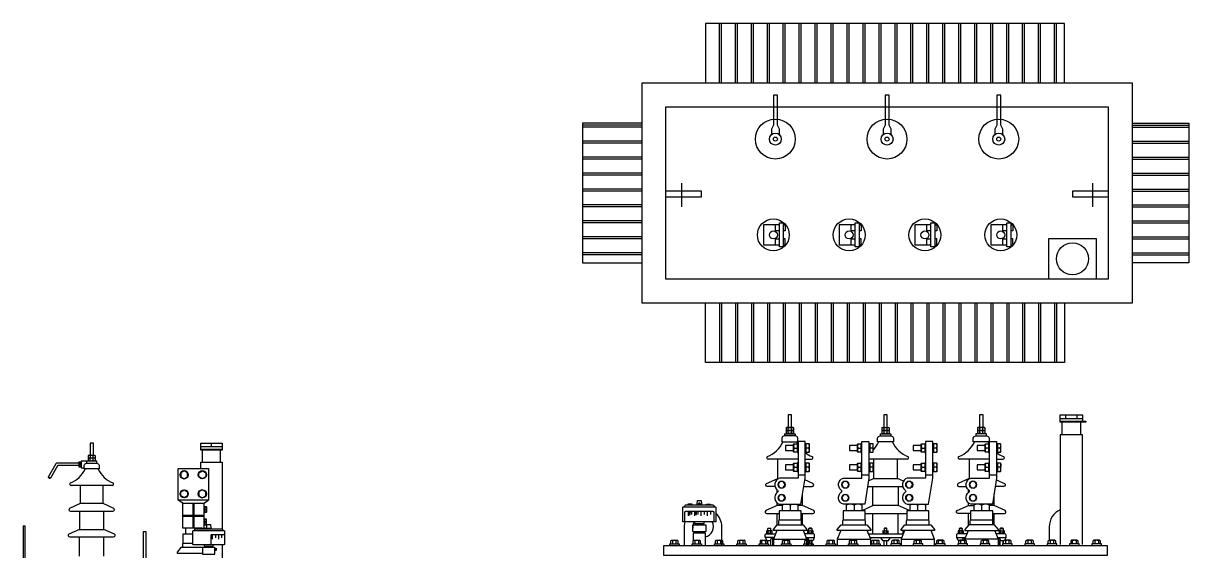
# Model space of a CAD drawing. Header units: millimetres. Extents: x 20927 to 53748, y 38421 to 54891.
# Drawn here: x 27086 to 30299, y 52674 to 54128 of the extents above; entities that cross this region are included whole.
import ezdxf

# ---------------------------------------------------------------- set-up
doc = ezdxf.new("R2010")
doc.units = ezdxf.units.MM
doc.layers.add('Transformer', color=3, linetype='Continuous')

msp = doc.modelspace()

# ---------------------------------------------------------------- linework, layer by layer
at = {"layer": 'Transformer', "color": 140}
for p, q in [((29005.4, 53962.5), (29005.4, 54127.5)), ((29010.9, 53962.5), (29010.9, 54127.5)), ((29049.4, 53962.5), (29049.4, 54127.5)), ((29054.9, 53962.5), (29054.9, 54127.5)), ((29093.4, 53962.5), (29093.4, 54127.5)), ((29098.9, 53962.5), (29098.9, 54127.5)), ((29137.4, 53962.5), (29137.4, 54127.5)), ((29142.9, 53962.5), (29142.9, 54127.5)), ((29181.4, 53962.5), (29181.4, 54127.5)), ((29186.9, 53962.5), (29186.9, 54127.5)), ((29225.4, 53962.5), (29225.4, 54127.5)), ((29230.9, 53962.5), (29230.9, 54127.5)), ((29269.4, 53962.5), (29269.4, 54127.5)), ((29274.9, 53962.5), (29274.9, 54127.5)), ((29313.4, 53962.5), (29313.4, 54127.5)), ((29318.9, 53962.5), (29318.9, 54127.5)), ((29357.4, 53962.5), (29357.4, 54127.5)), ((29362.9, 53962.5), (29362.9, 54127.5)), ((29401.4, 53962.5), (29401.4, 54127.5)), ((29406.9, 53962.5), (29406.9, 54127.5)), ((29445.4, 53962.5), (29445.4, 54127.5)), ((29450.9, 53962.5), (29450.9, 54127.5)), ((29489.4, 53962.5), (29489.4, 54127.5)), ((29494.9, 53962.5), (29494.9, 54127.5)), ((29533.4, 53962.5), (29533.4, 54127.5)), ((29538.9, 53962.5), (29538.9, 54127.5)), ((29577.4, 53962.5), (29577.4, 54127.5)), ((29582.9, 53962.5), (29582.9, 54127.5)), ((29621.4, 53962.5), (29621.4, 54127.5)), ((29626.9, 53962.5), (29626.9, 54127.5)), ((29665.4, 53962.5), (29665.4, 54127.5)), ((29670.9, 53962.5), (29670.9, 54127.5)), ((29709.4, 53962.5), (29709.4, 54127.5)), ((29714.9, 53962.5), (29714.9, 54127.5)), ((29753.4, 53962.5), (29753.4, 54127.5)), ((29758.9, 53962.5), (29758.9, 54127.5)), ((29797.4, 53962.5), (29797.4, 54127.5)), ((29802.9, 53962.5), (29802.9, 54127.5)), ((29841.4, 53962.5), (29841.4, 54127.5)), ((29846.9, 53962.5), (29846.9, 54127.5)), ((29885.4, 53962.5), (29885.4, 54127.5)), ((29890.9, 53962.5), (29890.9, 54127.5)), ((29929.4, 53962.5), (29929.4, 54127.5)), ((29934.9, 53962.5), (29934.9, 54127.5)), ((28790.9, 53847), (28627.3, 53847)), ((28790.9, 53841.5), (28627.3, 53841.5)), ((30143.9, 53847), (30299.3, 53847)), ((30143.9, 53841.5), (30299.3, 53841.5)), ((28790.9, 53803), (28627.3, 53803)), ((28790.9, 53797.5), (28627.3, 53797.5)), ((30143.9, 53803), (30299.3, 53803)), ((30143.9, 53797.5), (30299.3, 53797.5)), ((28790.9, 53759), (28627.3, 53759)), ((28790.9, 53753.5), (28627.3, 53753.5)), ((30143.9, 53759), (30299.3, 53759)), ((30143.9, 53753.5), (30299.3, 53753.5)), ((28790.9, 53715), (28627.3, 53715)), ((28790.9, 53709.5), (28627.3, 53709.5)), ((30143.9, 53715), (30299.3, 53715)), ((30143.9, 53709.5), (30299.3, 53709.5)), ((28790.9, 53671), (28627.3, 53671)), ((28900.9, 53687.5), (28900.9, 53621.5)), ((30033.9, 53687.5), (30033.9, 53621.5)), ((30143.9, 53671), (30299.3, 53671)), ((28790.9, 53665.5), (28627.3, 53665.5)), ((30143.9, 53665.5), (30299.3, 53665.5)), ((28790.9, 53627), (28627.3, 53627)), ((28790.9, 53621.5), (28627.3, 53621.5)), ((30143.9, 53627), (30299.3, 53627)), ((30143.9, 53621.5), (30299.3, 53621.5)), ((28790.9, 53583), (28627.3, 53583)), ((28790.9, 53577.5), (28627.3, 53577.5)), ((30143.9, 53583), (30299.3, 53583)), ((30143.9, 53577.5), (30299.3, 53577.5)), ((28790.9, 53539), (28627.3, 53539)), ((28790.9, 53533.5), (28627.3, 53533.5)), ((30143.9, 53539), (30299.3, 53539)), ((30143.9, 53533.5), (30299.3, 53533.5)), ((28790.9, 53495), (28627.3, 53495)), ((28790.9, 53489.5), (28627.3, 53489.5)), ((30143.9, 53495), (30299.3, 53495)), ((30143.9, 53489.5), (30299.3, 53489.5)), ((29005.4, 53357.5), (29005.4, 53192.5)), ((29010.9, 53357.5), (29010.9, 53192.5)), ((29049.4, 53357.5), (29049.4, 53192.5)), ((29054.9, 53357.5), (29054.9, 53192.5)), ((29093.4, 53357.5), (29093.4, 53192.5)), ((29098.9, 53357.5), (29098.9, 53192.5)), ((29137.4, 53357.5), (29137.4, 53192.5)), ((29142.9, 53357.5), (29142.9, 53192.5)), ((29181.4, 53357.5), (29181.4, 53192.5)), ((29186.9, 53357.5), (29186.9, 53192.5)), ((29225.4, 53357.5), (29225.4, 53192.5)), ((29230.9, 53357.5), (29230.9, 53192.5)), ((29269.4, 53357.5), (29269.4, 53192.5)), ((29274.9, 53357.5), (29274.9, 53192.5)), ((29313.4, 53357.5), (29313.4, 53192.5)), ((29318.9, 53357.5), (29318.9, 53192.5)), ((29357.4, 53357.5), (29357.4, 53192.5)), ((29362.9, 53357.5), (29362.9, 53192.5)), ((29401.4, 53357.5), (29401.4, 53192.5)), ((29406.9, 53357.5), (29406.9, 53192.5)), ((29445.4, 53357.5), (29445.4, 53192.5)), ((29450.9, 53357.5), (29450.9, 53192.5)), ((29489.4, 53357.5), (29489.4, 53192.5)), ((29494.9, 53357.5), (29494.9, 53192.5)), ((29533.4, 53357.5), (29533.4, 53192.5)), ((29538.9, 53357.5), (29538.9, 53192.5)), ((29577.4, 53357.5), (29577.4, 53192.5)), ((29582.9, 53357.5), (29582.9, 53192.5)), ((29621.4, 53357.5), (29621.4, 53192.5)), ((29626.9, 53357.5), (29626.9, 53192.5)), ((29665.4, 53357.5), (29665.4, 53192.5)), ((29670.9, 53357.5), (29670.9, 53192.5)), ((29709.4, 53357.5), (29709.4, 53192.5)), ((29714.9, 53357.5), (29714.9, 53192.5)), ((29753.4, 53357.5), (29753.4, 53192.5)), ((29758.9, 53357.5), (29758.9, 53192.5)), ((29797.4, 53357.5), (29797.4, 53192.5)), ((29802.9, 53357.5), (29802.9, 53192.5)), ((29841.4, 53357.5), (29841.4, 53192.5)), ((29846.9, 53357.5), (29846.9, 53192.5)), ((29885.4, 53357.5), (29885.4, 53192.5)), ((29890.9, 53357.5), (29890.9, 53192.5)), ((29929.4, 53357.5), (29929.4, 53192.5)), ((29934.9, 53357.5), (29934.9, 53192.5)), ((29945.2, 53039), (30006.7, 53039)), ((29950, 52993.2), (29950, 53028.4)), ((29960.6, 53039), (29960.6, 53048.6)), ((29991.3, 53039), (29991.3, 53048.6)), ((30001.9, 52993.2), (30001.9, 53028.4)), ((29184.7, 52996.7), (29184.7, 52990.6)), ((29184.7, 52996.7), (29213.9, 52996.7)), ((29213.9, 52996.7), (29213.9, 52990.6)), ((29448.7, 52996.7), (29448.7, 52990.6)), ((29448.7, 52996.7), (29477.9, 52996.7)), ((29477.9, 52996.7), (29477.9, 52990.6)), ((27604.3, 52961.4), (27604.3, 52970.6)), ((27575.1, 52961.4), (27633.5, 52961.4)), ((27575.1, 52953.9), (27633.5, 52953.9)), ((27579.6, 52917.9), (27579.6, 52951.4)), ((27629, 52917.9), (27629, 52951.4)), ((29211.4, 52957.1), (29219.3, 52957.1)), ((29251.8, 52957.1), (29243.9, 52957.1)), ((29387.4, 52957.1), (29395.3, 52957.1)), ((29427.8, 52957.1), (29419.9, 52957.1)), ((29563.4, 52957.1), (29571.3, 52957.1)), ((29603.8, 52957.1), (29595.9, 52957.1)), ((27242.9, 52918.7), (27243.5, 52918.2)), ((27242.9, 52905.7), (27243.5, 52906.2)), ((27243.5, 52905.7), (27243.5, 52918.7)), ((27270, 52923.7), (27270, 52928.1)), ((27278.1, 52923.7), (27278.1, 52928.1)), ((29221.9, 52926.3), (29139.4, 52926.3)), ((29241.3, 52926.3), (29259.1, 52926.3)), ((29251.8, 52904.3), (29243.9, 52904.3)), ((29523.1, 52926.3), (29417.3, 52926.3)), ((29427.8, 52904.3), (29419.9, 52904.3)), ((29603.8, 52904.3), (29595.9, 52904.3)), ((29749.9, 52926.3), (29667.4, 52926.3)), ((29769.3, 52926.3), (29787.1, 52926.3)), ((29166.3, 52873.5), (29168.6, 52873.5)), ((29416.1, 52867.2), (29430.3, 52873.5)), ((29512.5, 52866.3), (29496.3, 52873.5)), ((29694.3, 52873.5), (29696.6, 52873.5)), ((27330.9, 52854.4), (27217.2, 52854.4)), ((29164.1, 52834.5), (29164.1, 52842.2)), ((29413.7, 52851.5), (29510.3, 52851.5)), ((29692.1, 52834.5), (29692.1, 52842.2)), ((27305.4, 52804.2), (27242.7, 52804.2)), ((27525.3, 52805.1), (27512.3, 52813.4)), ((27552.9, 52805.1), (27552.9, 52736.5)), ((27555.4, 52805.1), (27555.4, 52736.5)), ((27583, 52805.1), (27595.9, 52813.4)), ((28945.4, 52800.5), (28945.4, 52801.6)), ((28954.2, 52800.5), (28954.2, 52801.6)), ((29164.1, 52798.7), (29164.1, 52806.1)), ((29692.1, 52798.7), (29692.1, 52806.1)), ((27525.3, 52772.5), (27552.9, 52772.5)), ((27555.4, 52772.5), (27583, 52772.5)), ((27585.5, 52795.9), (27585.5, 52780)), ((27588.8, 52787.9), (27585.5, 52787.9)), ((28919, 52782.9), (28919, 52770.8)), ((28927.8, 52782.9), (28927.8, 52774.4)), ((28936.6, 52782.9), (28936.6, 52770.8)), ((28945.4, 52782.9), (28945.4, 52774.4)), ((28954.2, 52782.9), (28954.2, 52770.8)), ((28963, 52782.9), (28963, 52774.4)), ((28971.8, 52782.9), (28971.8, 52770.8)), ((28980.6, 52782.9), (28980.6, 52774.4)), ((29164.1, 52745.1), (29164.1, 52776.7)), ((29234.5, 52798.7), (29222.4, 52798.7)), ((29234.5, 52745.9), (29234.5, 52776.7)), ((29398.4, 52785.4), (29428.1, 52798.7)), ((29406.7, 52776.7), (29522, 52776.7)), ((29428.1, 52720.8), (29428.1, 52776.7)), ((29498.5, 52720.8), (29498.5, 52776.7)), ((29692.1, 52745.1), (29692.1, 52776.7)), ((29762.5, 52798.7), (29750.4, 52798.7)), ((29762.5, 52745.9), (29762.5, 52776.7)), ((27525.3, 52769.1), (27552.9, 52769.1)), ((27555.4, 52769.1), (27583, 52769.1)), ((27585.5, 52761.6), (27585.5, 52745.7)), ((28940.1, 52749.4), (28940.1, 52745.9)), ((28959.5, 52749.4), (28959.5, 52745.9)), ((27240.6, 52733.2), (27307.5, 52733.2)), ((27240.6, 52659.2), (27240.6, 52712.3)), ((27307.5, 52659.2), (27307.5, 52712.3)), ((27592.6, 52734.8), (27592.6, 52735.9)), ((27600.9, 52734.8), (27600.9, 52735.9)), ((27606.8, 52718.1), (27606.8, 52706.6)), ((27615.2, 52718.1), (27615.2, 52710)), ((27623.5, 52718.1), (27623.5, 52706.6)), ((27631.9, 52718.1), (27631.9, 52710)), ((28937, 52723.9), (28937, 52726.6)), ((28962.5, 52723.9), (28962.5, 52726.6)), ((29132, 52711.1), (29132, 52710.3)), ((29149.5, 52728.7), (29136, 52728.7)), ((29136, 52722.6), (29149.5, 52722.6)), ((29146.5, 52723.7), (29146.5, 52727.6)), ((29149.6, 52711.1), (29149.6, 52710.3)), ((29151.7, 52711.1), (29151.7, 52688.7)), ((29246.8, 52711.1), (29246.8, 52688.7)), ((29249, 52728.7), (29262.6, 52728.7)), ((29262.6, 52722.6), (29249, 52722.6)), ((29249, 52711.1), (29249, 52710.3)), ((29252, 52723.7), (29252, 52727.6)), ((29266.6, 52711.1), (29266.6, 52710.3)), ((29330.2, 52706.3), (29330.2, 52688.7)), ((29413.8, 52722.6), (29414.2, 52723)), ((29416.7, 52720.8), (29512.1, 52720.8)), ((29420.6, 52711.1), (29508.1, 52711.1)), ((29422.6, 52688.7), (29422.6, 52706.3)), ((29450.5, 52710.3), (29476, 52710.3)), ((29456.5, 52728.7), (29470, 52728.7)), ((29470, 52722.6), (29456.5, 52722.6)), ((29459.5, 52723.7), (29459.5, 52727.6)), ((29467, 52723.7), (29467, 52727.6)), ((29512.3, 52720.8), (29512.3, 52728.3)), ((29513, 52728.7), (29515.3, 52728.7)), ((29660, 52711.1), (29660, 52710.3)), ((29677.5, 52728.7), (29664, 52728.7)), ((29664, 52722.6), (29677.5, 52722.6)), ((29674.5, 52723.7), (29674.5, 52727.6)), ((29677.6, 52711.1), (29677.6, 52710.3)), ((29679.7, 52711.1), (29679.7, 52703.2)), ((29682.2, 52706.3), (29682.2, 52703.2)), ((29774.6, 52706.3), (29764.9, 52730.1)), ((29774.8, 52711.1), (29774.8, 52688.7)), ((29777, 52728.7), (29790.6, 52728.7)), ((29790.6, 52722.6), (29777, 52722.6)), ((29780, 52723.7), (29780, 52727.6)), ((29787.6, 52723.7), (29787.6, 52727.6)), ((29794.6, 52711.1), (29794.6, 52710.3)), ((27587.6, 52686.4), (27587.6, 52683)), ((27606, 52686.4), (27606, 52683)), ((27615.2, 52680.2), (27613.5, 52680.2)), ((27615.2, 52676.1), (27613.5, 52676.1)), ((27633.5, 52690.5), (27633.5, 52628.7)), ((28873.3, 52703.2), (28888.6, 52703.2)), ((28934.9, 52703.2), (28950.2, 52703.2)), ((28996.5, 52703.2), (29011.8, 52703.2)), ((29058.1, 52703.2), (29073.4, 52703.2)), ((29119.7, 52703.2), (29135, 52703.2)), ((29138.8, 52692.9), (29138.8, 52702.2)), ((29146.7, 52688.7), (29146.7, 52702.7)), ((29181.3, 52703.2), (29196.6, 52703.2)), ((29242.9, 52703.2), (29258.2, 52703.2)), ((29251.8, 52688.7), (29251.8, 52702.7)), ((29259.7, 52688.7), (29259.7, 52702.2)), ((29304.5, 52703.2), (29319.8, 52703.2)), ((29366.1, 52703.2), (29381.4, 52703.2)), ((29427.7, 52703.2), (29443, 52703.2)), ((29459.3, 52688.7), (29459.3, 52702.2)), ((29467.2, 52688.7), (29467.2, 52702.2)), ((29498.8, 52703.2), (29483.5, 52703.2)), ((29560.4, 52703.2), (29545.1, 52703.2)), ((29622, 52703.2), (29606.7, 52703.2)), ((29683.6, 52703.2), (29668.3, 52703.2)), ((29745.2, 52703.2), (29729.9, 52703.2)), ((29779.8, 52688.7), (29779.8, 52702.7)), ((29787.7, 52692.9), (29787.7, 52702.2)), ((29806.8, 52703.2), (29791.5, 52703.2)), ((29868.4, 52703.2), (29853.1, 52703.2)), ((29930, 52703.2), (29914.7, 52703.2)), ((29991.6, 52703.2), (29976.3, 52703.2)), ((30053.2, 52703.2), (30037.9, 52703.2))]:
    msp.add_line(p, q, dxfattribs=at)
at = {"layer": 'Transformer'}
for points in [[(29956.9, 53962.5), (29956.9, 54127.5), (28966.9, 54127.5), (28966.9, 53962.5)], [(28790.9, 53852.5), (28627.3, 53852.5), (28627.3, 53467.5), (28790.9, 53467.5)], [(30143.9, 53852.5), (30299.3, 53852.5), (30299.3, 53467.5), (30143.9, 53467.5)], [(29956.9, 53357.5), (29956.9, 53192.5), (28966.9, 53192.5), (28966.9, 53357.5)]]:
    msp.add_lwpolyline(points, dxfattribs=at)
for points in [[(28790.9, 53357.5), (30143.9, 53357.5), (30143.9, 53962.5), (28790.9, 53962.5)], [(28856.9, 53423.5), (30077.9, 53423.5), (30077.9, 53896.5), (28856.9, 53896.5)], [(30074.9, 52661.4), (28851.7, 52661.4), (28851.7, 52688.7), (30074.9, 52688.7)]]:
    msp.add_lwpolyline(points, close=True, dxfattribs=at)
at = {"layer": 'Transformer', "color": 140}
for points in [[(29170.4, 53820.8), (29170.4, 53836), (29164.9, 53847), (29164.9, 53929.5), (29153.9, 53929.5), (29153.9, 53847), (29148.4, 53836), (29148.4, 53820.8)], [(29478.4, 53820.8), (29478.4, 53836), (29472.9, 53847), (29472.9, 53929.5), (29461.9, 53929.5), (29461.9, 53847), (29456.4, 53836), (29456.4, 53820.8)], [(29786.4, 53820.8), (29786.4, 53836), (29780.9, 53847), (29780.9, 53929.5), (29769.9, 53929.5), (29769.9, 53847), (29764.4, 53836), (29764.4, 53820.8)], [(28856.9, 53649), (28955.9, 53649), (28955.9, 53665.5), (28856.9, 53665.5)], [(30077.9, 53665.5), (29978.9, 53665.5), (29978.9, 53649), (30077.9, 53649)], [(29170.4, 53572), (29126.4, 53572), (29126.4, 53517), (29170.4, 53517)], [(29170.4, 53555.5), (29159.4, 53555.5), (29159.4, 53572)], [(29181.4, 53572), (29186.9, 53572), (29186.9, 53555.5), (29181.4, 53555.5)], [(29379.4, 53572), (29335.4, 53572), (29335.4, 53517), (29379.4, 53517)], [(29379.4, 53555.5), (29368.4, 53555.5), (29368.4, 53572)], [(29390.4, 53572), (29395.9, 53572), (29395.9, 53555.5), (29390.4, 53555.5)], [(29588.4, 53572), (29544.4, 53572), (29544.4, 53517), (29588.4, 53517)], [(29588.4, 53555.5), (29577.4, 53555.5), (29577.4, 53572)], [(29599.4, 53572), (29604.9, 53572), (29604.9, 53555.5), (29599.4, 53555.5)], [(29797.4, 53572), (29753.4, 53572), (29753.4, 53517), (29797.4, 53517)], [(29797.4, 53555.5), (29786.4, 53555.5), (29786.4, 53572)], [(29808.4, 53572), (29813.9, 53572), (29813.9, 53555.5), (29808.4, 53555.5)], [(29159.4, 53517), (29159.4, 53533.5), (29170.4, 53533.5)], [(29181.4, 53517), (29186.9, 53517), (29186.9, 53533.5), (29181.4, 53533.5)], [(29368.4, 53517), (29368.4, 53533.5), (29379.4, 53533.5)], [(29390.4, 53517), (29395.9, 53517), (29395.9, 53533.5), (29390.4, 53533.5)], [(29577.4, 53517), (29577.4, 53533.5), (29588.4, 53533.5)], [(29599.4, 53517), (29604.9, 53517), (29604.9, 53533.5), (29599.4, 53533.5)], [(29786.4, 53517), (29786.4, 53533.5), (29797.4, 53533.5)], [(29808.4, 53517), (29813.9, 53517), (29813.9, 53533.5), (29808.4, 53533.5)], [(29204.1, 53013.4), (29204.1, 53048.6), (29194.4, 53048.6), (29194.4, 53013.4)], [(29468.1, 53013.4), (29468.1, 53048.6), (29458.4, 53048.6), (29458.4, 53013.4)], [(29732.1, 53013.4), (29732.1, 53048.6), (29722.4, 53048.6), (29722.4, 53013.4)], [(29945.2, 53031), (30015.5, 53031), (30015.5, 53028.4), (29945.2, 53028.4), (29945.2, 53048.6), (30006.7, 53048.6), (30006.7, 53031)], [(29188.1, 52996.7), (29188.1, 52997.6), (29210.5, 52997.6), (29210.5, 52996.7)], [(29208.5, 53013.4), (29209.4, 53012.6), (29209.4, 53006.4), (29208.5, 53005.5), (29190, 53005.5), (29189.1, 53004.6), (29189.1, 52998.5), (29190, 52997.6)], [(29208.5, 53013.4), (29190, 53013.4), (29189.1, 53012.6), (29189.1, 53006.4), (29190, 53005.5)], [(29208.5, 53005.5), (29209.4, 53004.6), (29209.4, 52998.5), (29208.5, 52997.6)], [(29452.1, 52996.7), (29452.1, 52997.6), (29474.5, 52997.6), (29474.5, 52996.7)], [(29453.1, 53012.6), (29454, 53013.4), (29472.5, 53013.4), (29473.4, 53012.6), (29473.4, 53006.4), (29472.5, 53005.5)], [(29453.1, 53012.6), (29453.1, 53006.4), (29454, 53005.5), (29472.5, 53005.5), (29473.4, 53004.6), (29473.4, 52998.5), (29472.5, 52997.6)], [(29454, 53005.5), (29453.1, 53004.6), (29453.1, 52998.5), (29454, 52997.6)], [(29716.1, 52996.7), (29716.1, 52997.6), (29738.5, 52997.6), (29738.5, 52996.7)], [(29736.5, 53013.4), (29737.4, 53012.6), (29737.4, 53006.4), (29736.5, 53005.5), (29718, 53005.5), (29717.1, 53004.6), (29717.1, 52998.5), (29718, 52997.6)], [(29736.5, 53013.4), (29718, 53013.4), (29717.1, 53012.6), (29717.1, 53006.4), (29718, 53005.5)], [(29736.5, 53005.5), (29737.4, 53004.6), (29737.4, 52998.5), (29736.5, 52997.6)], [(27278.7, 52937.1), (27278.7, 52970.6), (27269.5, 52970.6), (27269.5, 52937.1)], [(29209.7, 52964.2), (29187.6, 52964.2), (29187.6, 52950.1), (29209.7, 52950.1)], [(29219.3, 52945.7), (29210.5, 52945.7), (29209.6, 52946.6), (29209.6, 52967.7), (29210.5, 52968.6), (29219.3, 52968.6)], [(29221.9, 52969), (29219.3, 52969), (29219.3, 52945.2), (29221.9, 52945.2)], [(29241.3, 52969), (29243.9, 52969), (29243.9, 52945.2), (29241.3, 52945.2)], [(29243.9, 52945.7), (29252.7, 52945.7), (29253.6, 52946.6), (29253.6, 52967.7), (29252.7, 52968.6), (29243.9, 52968.6)], [(29253.6, 52964.2), (29253.5, 52964.2)], [(29385.7, 52964.2), (29363.6, 52964.2), (29363.6, 52950.1), (29385.7, 52950.1)], [(29395.3, 52945.7), (29386.5, 52945.7), (29385.6, 52946.6), (29385.6, 52967.7), (29386.5, 52968.6), (29395.3, 52968.6)], [(29397.9, 52969), (29395.3, 52969), (29395.3, 52945.2), (29397.9, 52945.2)], [(29417.3, 52969), (29419.9, 52969), (29419.9, 52945.2), (29417.3, 52945.2)], [(29419.9, 52945.7), (29428.7, 52945.7), (29429.6, 52946.6), (29429.6, 52967.7), (29428.7, 52968.6), (29419.9, 52968.6)], [(29429.6, 52964.2), (29429.5, 52964.2)], [(29561.7, 52964.2), (29539.6, 52964.2), (29539.6, 52950.1), (29561.7, 52950.1)], [(29571.3, 52945.7), (29562.5, 52945.7), (29561.6, 52946.6), (29561.6, 52967.7), (29562.5, 52968.6), (29571.3, 52968.6)], [(29573.9, 52969), (29571.3, 52969), (29571.3, 52945.2), (29573.9, 52945.2)], [(29593.3, 52969), (29595.9, 52969), (29595.9, 52945.2), (29593.3, 52945.2)], [(29595.9, 52945.7), (29604.7, 52945.7), (29605.6, 52946.6), (29605.6, 52967.7), (29604.7, 52968.6), (29595.9, 52968.6)], [(29605.6, 52964.2), (29605.5, 52964.2)], [(29737.7, 52964.2), (29715.6, 52964.2), (29715.6, 52950.1), (29737.7, 52950.1)], [(29747.3, 52945.7), (29738.5, 52945.7), (29737.6, 52946.6), (29737.6, 52967.7), (29738.5, 52968.6), (29747.3, 52968.6)], [(29749.9, 52969), (29747.3, 52969), (29747.3, 52945.2), (29749.9, 52945.2)], [(29769.3, 52969), (29771.9, 52969), (29771.9, 52945.2), (29769.3, 52945.2)], [(29771.9, 52945.7), (29780.7, 52945.7), (29781.6, 52946.6), (29781.6, 52967.7), (29780.7, 52968.6), (29771.9, 52968.6)], [(29781.6, 52964.2), (29781.5, 52964.2)], [(30006.7, 52691.8), (30006.7, 52993.2), (29945.2, 52993.2), (29945.2, 52691.8)], [(27282.8, 52937.1), (27283.7, 52936.3), (27283.7, 52930.5), (27282.8, 52929.6), (27265.3, 52929.6), (27264.5, 52928.8), (27264.5, 52922.9), (27265.3, 52922.1)], [(27282.8, 52937.1), (27265.3, 52937.1), (27264.5, 52936.3), (27264.5, 52930.5), (27265.3, 52929.6)], [(29253.5, 52950.1), (29253.6, 52950.1)], [(29429.5, 52950.1), (29429.6, 52950.1)], [(29605.5, 52950.1), (29605.6, 52950.1)], [(29781.5, 52950.1), (29781.6, 52950.1)], [(27245.1, 52918.7), (27239, 52918.7), (27238.4, 52918.2), (27238.4, 52906.2), (27239, 52905.7), (27245.1, 52905.7)], [(27287.9, 52915.4), (27287.9, 52921.3), (27245.1, 52921.3), (27245.1, 52903.1), (27253.2, 52903.1)], [(27263.4, 52921.3), (27263.4, 52922.1), (27284.7, 52922.1), (27284.7, 52921.3)], [(27282.8, 52929.6), (27283.7, 52928.8), (27283.7, 52922.9), (27282.8, 52922.1)], [(27575.1, 52901.2), (27575.1, 52917.9), (27633.5, 52917.9), (27633.5, 52733.9)], [(29209.7, 52911.4), (29187.6, 52911.4), (29187.6, 52897.3), (29209.7, 52897.3)], [(29219.3, 52892.9), (29210.5, 52892.9), (29209.6, 52893.8), (29209.6, 52914.9), (29210.5, 52915.8), (29219.3, 52915.8)], [(29221.9, 52916.2), (29219.3, 52916.2), (29219.3, 52892.4), (29221.9, 52892.4)], [(29241.3, 52916.2), (29243.9, 52916.2), (29243.9, 52892.4), (29241.3, 52892.4)], [(29243.9, 52892.9), (29252.7, 52892.9), (29253.6, 52893.8), (29253.6, 52914.9), (29252.7, 52915.8), (29243.9, 52915.8)], [(29253.6, 52911.4), (29253.5, 52911.4)], [(29385.7, 52911.4), (29363.6, 52911.4), (29363.6, 52897.3), (29385.7, 52897.3)], [(29395.3, 52892.9), (29386.5, 52892.9), (29385.6, 52893.8), (29385.6, 52914.9), (29386.5, 52915.8), (29395.3, 52915.8)], [(29397.9, 52916.2), (29395.3, 52916.2), (29395.3, 52892.4), (29397.9, 52892.4)], [(29417.3, 52916.2), (29419.9, 52916.2), (29419.9, 52892.4), (29417.3, 52892.4)], [(29419.9, 52892.9), (29428.7, 52892.9), (29429.6, 52893.8), (29429.6, 52914.9), (29428.7, 52915.8), (29419.9, 52915.8)], [(29429.6, 52911.4), (29429.5, 52911.4)], [(29430.3, 52926.3), (29430.3, 52873.5), (29496.3, 52873.5), (29496.3, 52926.3)], [(29561.7, 52911.4), (29539.6, 52911.4), (29539.6, 52897.3), (29561.7, 52897.3)], [(29571.3, 52892.9), (29562.5, 52892.9), (29561.6, 52893.8), (29561.6, 52914.9), (29562.5, 52915.8), (29571.3, 52915.8)], [(29573.9, 52916.2), (29571.3, 52916.2), (29571.3, 52892.4), (29573.9, 52892.4)], [(29593.3, 52916.2), (29595.9, 52916.2), (29595.9, 52892.4), (29593.3, 52892.4)], [(29595.9, 52892.9), (29604.7, 52892.9), (29605.6, 52893.8), (29605.6, 52914.9), (29604.7, 52915.8), (29595.9, 52915.8)], [(29605.6, 52911.4), (29605.5, 52911.4)], [(29737.7, 52911.4), (29715.6, 52911.4), (29715.6, 52897.3), (29737.7, 52897.3)], [(29747.3, 52892.9), (29738.5, 52892.9), (29737.6, 52893.8), (29737.6, 52914.9), (29738.5, 52915.8), (29747.3, 52915.8)], [(29749.9, 52916.2), (29747.3, 52916.2), (29747.3, 52892.4), (29749.9, 52892.4)], [(29769.3, 52916.2), (29771.9, 52916.2), (29771.9, 52892.4), (29769.3, 52892.4)], [(29771.9, 52892.9), (29780.7, 52892.9), (29781.6, 52893.8), (29781.6, 52914.9), (29780.7, 52915.8), (29771.9, 52915.8)], [(29781.6, 52911.4), (29781.5, 52911.4)], [(29221.9, 52883.2), (29241.3, 52883.2)], [(29253.5, 52897.3), (29253.6, 52897.3)], [(29397.9, 52883.2), (29417.3, 52883.2)], [(29429.5, 52897.3), (29429.6, 52897.3)], [(29573.9, 52883.2), (29593.3, 52883.2)], [(29605.5, 52897.3), (29605.6, 52897.3)], [(29749.9, 52883.2), (29769.3, 52883.2)], [(29781.5, 52897.3), (29781.6, 52897.3)], [(29498.5, 52851.5), (29498.5, 52798.7), (29428.1, 52798.7), (29428.1, 52851.5)], [(27579.2, 52736.5), (27525.3, 52736.5), (27525.3, 52805.1), (27583, 52805.1), (27583, 52736.9)], [(28930.4, 52800.5), (28930.4, 52801.4), (28918.1, 52801.4), (28918.1, 52800.5)], [(28930, 52801.4), (28930, 52802.5), (28929.7, 52802.7), (28918.8, 52802.7), (28918.5, 52802.5), (28918.5, 52801.4)], [(28969.1, 52800.5), (28969.1, 52801.4), (28981.5, 52801.4), (28981.5, 52800.5)], [(28969.6, 52801.4), (28969.6, 52802.5), (28969.8, 52802.7), (28980.8, 52802.7), (28981, 52802.5), (28981, 52801.4)], [(29179.5, 52802.3), (29178.4, 52801.1), (29178.4, 52784.6)], [(29222.4, 52784.6), (29222.4, 52801.1), (29221.2, 52802.3)], [(29355.5, 52802.3), (29354.4, 52801.1), (29354.4, 52784.6)], [(29398.4, 52784.6), (29398.4, 52801.1), (29397.2, 52802.3)], [(29531.5, 52802.3), (29530.4, 52801.1), (29530.4, 52784.6)], [(29574.4, 52784.6), (29574.4, 52801.1), (29573.2, 52802.3)], [(29707.5, 52802.3), (29706.4, 52801.1), (29706.4, 52784.6)], [(29750.4, 52784.6), (29750.4, 52801.1), (29749.2, 52802.3)], [(27583, 52795.9), (27589.8, 52795.9), (27590.5, 52795.2), (27590.5, 52780.7), (27589.8, 52780), (27583, 52780)], [(28920.3, 52782.9), (28921.5, 52774.5), (28922.9, 52772.8), (28924.2, 52774.5), (28925.4, 52782.9)], [(28939.9, 52782.9), (28939.9, 52774.4), (28941.6, 52774.4), (28941.6, 52782.9)], [(27085.6, 52742.1), (27086.4, 52742.9), (27089.7, 52742.9), (27090.6, 52742.1)], [(27090.6, 52636.2), (27090.6, 52742.1), (27085.6, 52742.1), (27085.6, 52636.2)], [(27583, 52745.7), (27589.8, 52745.7), (27590.5, 52746.4), (27590.5, 52760.9), (27589.8, 52761.6), (27583, 52761.6)], [(28936.6, 52753.8), (28936.6, 52749.4), (28963, 52749.4), (28963, 52753.8)], [(29169.1, 52745.9), (29169.1, 52755.6), (29170, 52759.1)], [(29231.6, 52745.9), (29231.6, 52755.6), (29230.7, 52759.1)], [(29345.1, 52745.9), (29345.1, 52755.6), (29346, 52759.1)], [(29407.6, 52745.9), (29407.6, 52755.6), (29406.7, 52759.1)], [(29521.1, 52745.9), (29521.1, 52755.6), (29522, 52759.1)], [(29583.6, 52745.9), (29583.6, 52755.6), (29582.7, 52759.1)], [(29697.1, 52745.9), (29697.1, 52755.6), (29698, 52759.1)], [(29759.6, 52745.9), (29759.6, 52755.6), (29758.7, 52759.1)], [(27424.6, 52628.7), (27424.6, 52726.5), (27416.2, 52726.5), (27416.2, 52628.7)], [(27553.3, 52719.8), (27525.3, 52719.8), (27525.3, 52695.5), (27553.5, 52695.5)], [(27534.3, 52736.5), (27533.2, 52735.4), (27533.2, 52719.8)], [(27575, 52734.8), (27575, 52735.4), (27573.9, 52736.5)], [(27578.8, 52734.8), (27578.8, 52735.7), (27590.5, 52735.7), (27590.5, 52734.8)], [(27579.2, 52735.7), (27579.2, 52736.8), (27579.4, 52736.9), (27589.8, 52736.9), (27590.1, 52736.8), (27590.1, 52735.7)], [(28933.3, 52702.7), (28933.3, 52723.9), (28966.2, 52723.9), (28966.2, 52688.7)], [(29137.3, 52702.2), (29146.5, 52702.2), (29149.6, 52710.3), (29132, 52710.3), (29134.7, 52703.2)], [(29138.8, 52728.7), (29138.8, 52735.6), (29139.7, 52736.5), (29145.8, 52736.5), (29146.7, 52735.6)], [(29146.7, 52728.7), (29146.7, 52735.6), (29138.8, 52735.6)], [(29163.8, 52730.1), (29154.2, 52706.3), (29246.6, 52706.3), (29236.9, 52730.1)], [(29154.2, 52706.3), (29154.2, 52688.7), (29246.6, 52688.7), (29246.6, 52706.3)], [(29259.7, 52735.6), (29258.9, 52736.5), (29252.7, 52736.5), (29251.8, 52735.6)], [(29251.8, 52728.7), (29251.8, 52735.6), (29259.7, 52735.6), (29259.7, 52728.7)], [(29339.8, 52730.1), (29330.2, 52706.3), (29422.6, 52706.3), (29412.9, 52730.1)], [(29467.2, 52735.6), (29466.3, 52736.5), (29460.2, 52736.5), (29459.3, 52735.6)], [(29467.2, 52728.7), (29467.2, 52735.6), (29459.3, 52735.6), (29459.3, 52728.7)], [(29515.8, 52730.1), (29506.2, 52706.3), (29598.6, 52706.3), (29588.9, 52730.1)], [(29506.2, 52706.3), (29506.2, 52688.7), (29598.6, 52688.7), (29598.6, 52706.3)], [(29666, 52702.2), (29663.1, 52702.2), (29660, 52710.3), (29677.6, 52710.3), (29674.9, 52703.2)], [(29674.7, 52735.6), (29673.8, 52736.5), (29667.7, 52736.5), (29666.8, 52735.6)], [(29666.8, 52728.7), (29666.8, 52735.6), (29674.7, 52735.6), (29674.7, 52728.7)], [(29682.2, 52688.7), (29774.6, 52688.7), (29774.6, 52706.3), (29682.2, 52706.3), (29691.8, 52730.1)], [(29777, 52711.1), (29777, 52710.3), (29780, 52702.2), (29789.2, 52702.2)], [(29777, 52710.3), (29794.6, 52710.3), (29791.9, 52703.2)], [(29787.7, 52735.6), (29786.9, 52736.5), (29780.7, 52736.5), (29779.8, 52735.6)], [(29779.8, 52728.7), (29779.8, 52735.6), (29787.7, 52735.6), (29787.7, 52728.7)], [(27613.5, 52682.4), (27612.4, 52683), (27520.3, 52683), (27510.2, 52670.5), (27510.2, 52668), (27580, 52668)], [(27525.3, 52695.5), (27524.5, 52692.2), (27524.5, 52683)], [(27581.1, 52683), (27580, 52682.4), (27580, 52665.2), (27581.1, 52664.6), (27612.4, 52664.6), (27613.5, 52665.2), (27613.5, 52682.4)], [(27584.2, 52690.5), (27584.2, 52686.4), (27609.3, 52686.4), (27609.3, 52690.5)], [(28868, 52688.7), (28868, 52692.9), (28893.9, 52692.9), (28893.9, 52688.7)], [(28929.6, 52688.7), (28929.6, 52692.9), (28955.5, 52692.9), (28955.5, 52688.7)], [(28991.2, 52688.7), (28991.2, 52692.9), (29017.1, 52692.9), (29017.1, 52688.7)], [(29052.8, 52688.7), (29052.8, 52692.9), (29078.7, 52692.9), (29078.7, 52688.7)], [(29114.4, 52688.7), (29114.4, 52692.9), (29140.3, 52692.9), (29140.3, 52688.7)], [(29176, 52688.7), (29176, 52692.9), (29201.9, 52692.9), (29201.9, 52688.7)], [(29237.6, 52688.7), (29237.6, 52692.9), (29263.5, 52692.9), (29263.5, 52688.7)], [(29299.2, 52688.7), (29299.2, 52692.9), (29325.1, 52692.9), (29325.1, 52688.7)], [(29360.8, 52688.7), (29360.8, 52692.9), (29386.7, 52692.9), (29386.7, 52688.7)], [(29422.4, 52688.7), (29422.4, 52692.9), (29448.3, 52692.9), (29448.3, 52688.7)], [(29504.1, 52688.7), (29504.1, 52692.9), (29478.2, 52692.9), (29478.2, 52688.7)], [(29565.7, 52688.7), (29565.7, 52692.9), (29539.8, 52692.9), (29539.8, 52688.7)], [(29627.3, 52688.7), (29627.3, 52692.9), (29601.4, 52692.9), (29601.4, 52688.7)], [(29688.9, 52688.7), (29688.9, 52692.9), (29663, 52692.9), (29663, 52688.7)], [(29750.5, 52688.7), (29750.5, 52692.9), (29724.6, 52692.9), (29724.6, 52688.7)], [(29812.1, 52688.7), (29812.1, 52692.9), (29786.2, 52692.9), (29786.2, 52688.7)], [(29873.7, 52688.7), (29873.7, 52692.9), (29847.8, 52692.9), (29847.8, 52688.7)], [(29935.3, 52688.7), (29935.3, 52692.9), (29909.4, 52692.9), (29909.4, 52688.7)], [(29996.9, 52688.7), (29996.9, 52692.9), (29971, 52692.9), (29971, 52688.7)], [(30058.5, 52688.7), (30058.5, 52692.9), (30032.6, 52692.9), (30032.6, 52688.7)]]:
    msp.add_lwpolyline(points, dxfattribs=at)
for points in [[(29181.4, 53577.5), (29181.4, 53511.5), (29170.4, 53511.5), (29170.4, 53577.5)], [(29390.4, 53577.5), (29390.4, 53511.5), (29379.4, 53511.5), (29379.4, 53577.5)], [(29599.4, 53577.5), (29599.4, 53511.5), (29588.4, 53511.5), (29588.4, 53577.5)], [(29808.4, 53577.5), (29808.4, 53511.5), (29797.4, 53511.5), (29797.4, 53577.5)], [(29912.9, 53423.5), (30044.9, 53423.5), (30044.9, 53533.5), (29912.9, 53533.5)], [(27633.5, 52951.4), (27575.1, 52951.4), (27575.1, 52970.6), (27633.5, 52970.6)], [(27595.9, 52901.2), (27595.9, 52813.4), (27512.3, 52813.4), (27512.3, 52901.2)], [(27538.4, 52889.1), (27529.1, 52894.5), (27519.7, 52889.1), (27519.7, 52878.2), (27529.1, 52872.8), (27538.4, 52878.2)], [(27569.8, 52889.1), (27579.2, 52894.5), (27588.6, 52889.1), (27588.6, 52878.2), (27579.2, 52872.8), (27569.8, 52878.2)], [(27538.4, 52825.6), (27529.1, 52820.2), (27519.7, 52825.6), (27519.7, 52836.4), (27529.1, 52841.8), (27538.4, 52836.4)], [(27569.8, 52825.6), (27579.2, 52820.2), (27588.6, 52825.6), (27588.6, 52836.4), (27579.2, 52841.8), (27569.8, 52836.4)], [(29171.8, 52864.7), (29167, 52856.4), (29171.8, 52848), (29181.4, 52848), (29186.3, 52856.4), (29181.4, 52864.7)], [(29347.8, 52864.7), (29343, 52856.4), (29347.8, 52848), (29357.4, 52848), (29362.3, 52856.4), (29357.4, 52864.7)], [(29523.8, 52864.7), (29519, 52856.4), (29523.8, 52848), (29533.4, 52848), (29538.3, 52856.4), (29533.4, 52864.7)], [(29699.8, 52864.7), (29695, 52856.4), (29699.8, 52848), (29709.4, 52848), (29714.3, 52856.4), (29709.4, 52864.7)], [(28944.2, 52801.6), (28943.6, 52802.2), (28944.9, 52812.8), (28954.6, 52812.8), (28955.9, 52802.2), (28955.3, 52801.6)], [(29171.8, 52828.6), (29167, 52820.3), (29171.8, 52811.9), (29181.4, 52811.9), (29186.3, 52820.3), (29181.4, 52828.6)], [(29347.8, 52828.6), (29343, 52820.3), (29347.8, 52811.9), (29357.4, 52811.9), (29362.3, 52820.3), (29357.4, 52828.6)], [(29523.8, 52828.6), (29519, 52820.3), (29523.8, 52811.9), (29533.4, 52811.9), (29538.3, 52820.3), (29533.4, 52828.6)], [(29699.8, 52828.6), (29695, 52820.3), (29699.8, 52811.9), (29709.4, 52811.9), (29714.3, 52820.3), (29709.4, 52828.6)], [(29170, 52784.6), (29170, 52759.1), (29230.7, 52759.1), (29230.7, 52784.6)], [(29346, 52784.6), (29346, 52759.1), (29406.7, 52759.1), (29406.7, 52784.6)], [(29522, 52784.6), (29522, 52759.1), (29582.7, 52759.1), (29582.7, 52784.6)], [(29698, 52784.6), (29698, 52759.1), (29758.7, 52759.1), (29758.7, 52784.6)], [(27591.5, 52735.9), (27590.9, 52736.5), (27592.2, 52746.5), (27601.4, 52746.5), (27602.6, 52736.5), (27602, 52735.9)], [(28933.3, 52726.6), (28932.2, 52727.2), (28932.2, 52745.3), (28933.3, 52745.9), (28966.2, 52745.9), (28967.4, 52745.3), (28967.4, 52727.2), (28966.2, 52726.6)], [(29154.2, 52732.7), (29164.7, 52745.9), (29236, 52745.9), (29246.6, 52732.7), (29246.6, 52730.1), (29154.2, 52730.1)], [(29330.2, 52732.7), (29340.7, 52745.9), (29412, 52745.9), (29422.6, 52732.7), (29422.6, 52730.1), (29330.2, 52730.1)], [(29506.2, 52732.7), (29516.7, 52745.9), (29588, 52745.9), (29598.6, 52732.7), (29598.6, 52730.1), (29506.2, 52730.1)], [(29692.7, 52745.9), (29682.2, 52732.7), (29682.2, 52730.1), (29774.6, 52730.1), (29774.6, 52732.7), (29764, 52745.9)], [(29252, 52702.2), (29249, 52710.3), (29266.6, 52710.3), (29263.5, 52702.2)], [(27617, 52677.7), (27617.7, 52677.7), (27617.7, 52674.8), (27615.2, 52674.8), (27615.2, 52681.5), (27617.7, 52681.5), (27617.7, 52678.6), (27617, 52678.6)]]:
    msp.add_lwpolyline(points, close=True, dxfattribs=at)
for points in [[(29209.4, 53011.8, 0.560226), (29203.5, 53011.8), (29203.5, 53007.2, -0.382535), (29195, 53007.2), (29195, 53011.8, -0.382535), (29203.5, 53011.8)], [(29203.5, 52999.2, -0.382535), (29195, 52999.2), (29195, 53003.9, -0.382535), (29203.5, 53003.9)], [(29209.4, 53003.9, 0.560226), (29203.5, 53003.9), (29203.5, 52999.2, 0.560226), (29209.4, 52999.2)], [(29741.9, 52990.6), (29741.9, 52996.7), (29712.7, 52996.7), (29712.7, 52990.6), (29741.9, 52990.6, -0.304457), (29749.3, 52984.6), (29749.3, 52974.7), (29705.3, 52974.7), (29705.3, 52984.6, -0.304457), (29712.7, 52990.6)], [(29717.1, 53007.2, 0.560226), (29723, 53007.2), (29723, 53011.8, 0.560226), (29717.1, 53011.8)], [(29717.1, 52999.2, 0.560226), (29723, 52999.2), (29723, 53003.9, 0.560226), (29717.1, 53003.9)], [(29723, 53007.2, 0.382535), (29731.5, 53007.2), (29731.5, 53011.8, 0.382535), (29723, 53011.8)], [(29723, 52999.2, 0.382535), (29731.5, 52999.2), (29731.5, 53003.9, 0.382535), (29723, 53003.9)], [(29137.6, 52933.9, 0.194639), (29180.1, 52973.2, -0.290456), (29182.5, 52974.7)], [(29166.9, 52838.8, -0.233837), (29165.1, 52835.3, 0.607006), (29170.9, 52802.2), (29229.8, 52802.2), (29241.3, 52874.4), (29241.3, 52975.6), (29221.9, 52975.6), (29221.9, 52874.4), (29170.9, 52874.4, 0.607006), (29165.1, 52841.3, -0.233837), (29166.9, 52837.8)], [(29211.4, 52968.6, 0.307692), (29211.4, 52957.1, 0.307692), (29211.4, 52945.7)], [(29216, 52974.7, -0.290456), (29218.4, 52973.2, 0.015285), (29220.6, 52969)], [(29251.8, 52945.7, 0.307692), (29251.8, 52957.1, 0.307692), (29251.8, 52968.6)], [(29342.9, 52837.8, 0.233837), (29341.1, 52841.3, -0.607006), (29346.9, 52874.4), (29397.9, 52874.4), (29397.9, 52975.6), (29417.3, 52975.6), (29417.3, 52874.4), (29405.8, 52802.2), (29346.9, 52802.2, -0.607006), (29341.1, 52835.3, 0.233837), (29342.9, 52838.8)], [(29387.4, 52968.6, 0.307692), (29387.4, 52957.1, 0.307692), (29387.4, 52945.7)], [(29427.8, 52945.7, 0.307692), (29427.8, 52957.1, 0.307692), (29427.8, 52968.6)], [(29518.9, 52838.8, -0.233837), (29517.1, 52835.3, 0.607006), (29522.9, 52802.2), (29581.8, 52802.2), (29593.3, 52874.4), (29593.3, 52975.6), (29573.9, 52975.6), (29573.9, 52874.4), (29522.9, 52874.4, 0.607006), (29517.1, 52841.3, -0.233837), (29518.9, 52837.8)], [(29563.4, 52968.6, 0.307692), (29563.4, 52957.1, 0.307692), (29563.4, 52945.7)], [(29603.8, 52945.7, 0.307692), (29603.8, 52957.1, 0.307692), (29603.8, 52968.6)], [(29694.9, 52837.8, 0.233837), (29693.1, 52841.3, -0.607006), (29698.9, 52874.4), (29749.9, 52874.4), (29749.9, 52975.6), (29769.3, 52975.6), (29769.3, 52874.4), (29757.8, 52802.2), (29698.9, 52802.2, -0.607006), (29693.1, 52835.3, 0.233837), (29694.9, 52838.8)], [(29747.3, 52957.1), (29739.4, 52957.1, 0.307692), (29739.4, 52945.7)], [(29779.8, 52945.7, 0.307692), (29779.8, 52957.1), (29771.9, 52957.1)], [(27238.4, 52915.7), (27179, 52915.7, 0.267949), (27175.4, 52913.6), (27154.5, 52877.4)], [(27238.4, 52909), (27181.7, 52909, 0.267949), (27179.9, 52908), (27160.3, 52874.1), (27154.5, 52877.4, 0.394476), (27160.3, 52874.1)], [(27239.5, 52915, 0.382535), (27239.5, 52909.4), (27242.4, 52909.4, 0.382535), (27242.4, 52915), (27239.5, 52915, -0.560226), (27239.5, 52918.7)], [(27260.2, 52921.3), (27260.2, 52915.4), (27287.9, 52915.4, -0.304457), (27295, 52909.8), (27295, 52900.4), (27253.2, 52900.4), (27253.2, 52909.8, -0.304457), (27260.2, 52915.4)], [(27283.7, 52928.1, 0.560226), (27278.1, 52928.1, 0.382535), (27270, 52928.1, 0.560226), (27264.5, 52928.1)], [(27264.5, 52923.7, 0.560226), (27270, 52923.7, 0.382535), (27278.1, 52923.7, 0.560226), (27283.7, 52923.7)], [(29158.3, 52851.5), (29137.7, 52851.5, -0.753517), (29135.3, 52859.7), (29166.3, 52873.5), (29166.3, 52926.3)], [(29211.4, 52915.8, 0.307692), (29211.4, 52904.3), (29219.3, 52904.3)], [(29251.8, 52892.9, 0.307692), (29251.8, 52904.3, 0.307692), (29251.8, 52915.8)], [(29387.4, 52915.8, 0.307692), (29387.4, 52904.3), (29395.3, 52904.3)], [(29427.8, 52892.9, 0.307692), (29427.8, 52904.3, 0.307692), (29427.8, 52915.8)], [(29563.4, 52915.8, 0.307692), (29563.4, 52904.3), (29571.3, 52904.3)], [(29603.8, 52892.9, 0.307692), (29603.8, 52904.3, 0.307692), (29603.8, 52915.8)], [(29694.3, 52926.3), (29694.3, 52873.5), (29663.3, 52859.7, 0.753517), (29665.7, 52851.5), (29686.3, 52851.5)], [(29739.4, 52915.8, 0.307692), (29739.4, 52904.3), (29747.3, 52904.3)], [(29779.8, 52915.8, -0.307692), (29779.8, 52904.3), (29771.9, 52904.3)], [(29237.7, 52851.5), (29260.9, 52851.5, 0.753517), (29263.2, 52859.7), (29240.6, 52869.8)], [(29768.6, 52869.8), (29791.2, 52859.7, -0.753517), (29788.9, 52851.5), (29765.7, 52851.5)], [(27242.7, 52854.4), (27242.7, 52804.2), (27213.3, 52791.1, 0.753517), (27215.6, 52783.3), (27332.6, 52783.3, 0.753517), (27334.8, 52791.1), (27305.4, 52804.2), (27305.4, 52854.4)], [(29222.4, 52799.6, 0.24), (29200.4, 52799.6), (29200.4, 52784.6)], [(29230.7, 52776.7), (29263.1, 52776.7, 0.753517), (29265.4, 52784.9), (29234.5, 52798.7), (29234.5, 52831.4)], [(29398.4, 52799.6, 0.24), (29376.4, 52799.6), (29376.4, 52784.6)], [(29552.4, 52784.6), (29552.4, 52799.6, 0.24), (29530.4, 52799.6)], [(29728.4, 52784.6), (29728.4, 52799.6, 0.24), (29706.4, 52799.6)], [(29758.7, 52776.7), (29791.1, 52776.7, 0.753517), (29793.4, 52784.9), (29762.5, 52798.7), (29762.5, 52831.4)], [(27240.6, 52783.3), (27240.6, 52733.2), (27211.2, 52720, 0.753517), (27213.5, 52712.3), (27334.7, 52712.3, 0.753517), (27336.9, 52720), (27307.5, 52733.2), (27307.5, 52783.3)], [(27588.8, 52780, 0.421053), (27588.8, 52787.9, 0.421053), (27588.8, 52795.9)], [(28907.5, 52795.2), (28911.4, 52799.9, -0.222585), (28912.8, 52800.5), (28986.8, 52800.5, -0.222585), (28988.2, 52799.9), (28992, 52795.2)], [(28910.2, 52753.8), (28910.2, 52781.1, -0.414214), (28911.9, 52782.9), (28987.6, 52782.9, -0.414214), (28989.4, 52781.1), (28989.4, 52753.8)], [(29011.8, 52688.7), (29011.8, 52740.2, 0.207371), (28995.5, 52777.8)], [(29178.4, 52798.7), (29164.1, 52798.7), (29133.1, 52784.9, 0.753517), (29135.5, 52776.7), (29170, 52776.7)], [(29529.7, 52784.6, 0.021229), (29529.4, 52784.9), (29498.5, 52798.7)], [(29698, 52776.7), (29663.5, 52776.7, -0.753517), (29661.1, 52784.9), (29692.1, 52798.7), (29706.4, 52798.7)], [(29945.2, 52787.2, 0.295892), (29914.7, 52740.2), (29914.7, 52703.2)], [(27585.5, 52753.6), (27588.8, 52753.6, 0.421053), (27588.8, 52761.6)], [(28908.9, 52688.7), (28908.9, 52740.2, -0.067141), (28910.7, 52753.8)], [(27556.6, 52729.8), (27560.3, 52734.2, -0.222585), (27561.6, 52734.8), (27631.9, 52734.8, -0.222585), (27633.2, 52734.2), (27636.9, 52729.8)], [(27640.2, 52718.1), (27604.3, 52718.1, 0.414214), (27602.6, 52716.4), (27602.6, 52690.5)], [(29156.1, 52711.1), (29131.1, 52711.1), (29131.1, 52717.3, -0.414214), (29134.6, 52720.8), (29160.1, 52720.8)], [(29139, 52727.6, 0.214535), (29135.7, 52728.7), (29135.3, 52728.3), (29135.3, 52720.8)], [(29135.3, 52723), (29135.7, 52722.6, 0.214535), (29139, 52723.7)], [(29150.2, 52720.8), (29150.2, 52728.3), (29149.8, 52728.7, 0.214535), (29146.5, 52727.6, 0.293067), (29139, 52727.6), (29139, 52723.7, 0.293067), (29146.5, 52723.7, 0.214535), (29149.8, 52722.6), (29150.2, 52723)], [(29244.6, 52711.1), (29267.5, 52711.1), (29267.5, 52717.3, 0.414214), (29263.9, 52720.8), (29240.7, 52720.8)], [(29259.6, 52723.7), (29259.6, 52727.6, 0.293067), (29252, 52727.6, 0.214535), (29248.7, 52728.7), (29248.3, 52728.3), (29248.3, 52720.8)], [(29248.3, 52723), (29248.7, 52722.6, 0.214535), (29252, 52723.7, 0.293067), (29259.6, 52723.7, 0.214535), (29262.9, 52722.6), (29263.3, 52723)], [(29263.3, 52720.8), (29263.3, 52728.3), (29262.9, 52728.7, 0.214535), (29259.6, 52727.6)], [(29450.5, 52711.1), (29450.5, 52709.3), (29455.3, 52702.9, 0.237184), (29456.7, 52702.2), (29469.9, 52702.2, 0.237184), (29471.3, 52702.9), (29476, 52709.3), (29476, 52711.1)], [(29470.7, 52720.8), (29470.7, 52728.3), (29470.3, 52728.7, 0.214535), (29467, 52727.6, 0.293067), (29459.5, 52727.6, 0.214535), (29456.2, 52728.7), (29455.8, 52728.3), (29455.8, 52720.8)], [(29455.8, 52723), (29456.2, 52722.6, 0.214535), (29459.5, 52723.7, 0.293067), (29467, 52723.7, 0.214535), (29470.3, 52722.6), (29470.7, 52723)], [(29515.1, 52728.3, 0.146951), (29512.7, 52728.7), (29512.3, 52728.3), (29512.7, 52728.7)], [(29512.8, 52722.6, -0.005474), (29512.7, 52722.6), (29512.3, 52723), (29512.7, 52722.6)], [(29688.1, 52720.8), (29662.6, 52720.8, 0.414214), (29659.1, 52717.3), (29659.1, 52711.1), (29684.1, 52711.1)], [(29667, 52727.6, 0.214535), (29663.7, 52728.7), (29663.3, 52728.3), (29663.3, 52720.8)], [(29678.2, 52723), (29677.8, 52722.6, -0.214535), (29674.5, 52723.7, -0.293067), (29667, 52723.7, -0.214535), (29663.7, 52722.6), (29663.3, 52723)], [(29678.2, 52720.8), (29678.2, 52728.3), (29677.8, 52728.7, 0.214535), (29674.5, 52727.6, 0.293067), (29667, 52727.6), (29667, 52723.7)], [(29772.6, 52711.1), (29795.5, 52711.1), (29795.5, 52717.3, 0.414214), (29791.9, 52720.8), (29768.7, 52720.8)], [(29791.3, 52720.8), (29791.3, 52728.3), (29790.9, 52728.7, 0.214535), (29787.6, 52727.6, 0.293067), (29780, 52727.6, 0.214535), (29776.7, 52728.7), (29776.3, 52728.3), (29776.3, 52720.8)], [(29776.3, 52723), (29776.7, 52722.6, 0.214535), (29780, 52723.7, 0.293067), (29787.6, 52723.7, 0.214535), (29790.9, 52722.6), (29791.3, 52723)], [(28870.8, 52692.9), (28870.8, 52701.8, -0.54566), (28875.9, 52701.8)], [(28886, 52692.9), (28886, 52701.8, 0.27283), (28875.9, 52701.8), (28875.9, 52692.9)], [(28891.1, 52692.9), (28891.1, 52701.8, 0.54566), (28886, 52701.8)], [(28932.4, 52692.9), (28932.4, 52701.8, -0.54566), (28937.5, 52701.8)], [(28947.6, 52701.8, 0.27283), (28937.5, 52701.8), (28937.5, 52692.9)], [(28952.7, 52692.9), (28952.7, 52701.8, 0.54566), (28947.6, 52701.8), (28947.6, 52692.9)], [(28994, 52692.9), (28994, 52701.8, -0.54566), (28999.1, 52701.8)], [(29009.2, 52692.9), (29009.2, 52701.8, 0.27283), (28999.1, 52701.8), (28999.1, 52692.9)], [(29014.3, 52692.9), (29014.3, 52701.8, 0.54566), (29009.2, 52701.8)], [(29055.6, 52692.9), (29055.6, 52701.8, -0.54566), (29060.7, 52701.8)], [(29070.8, 52692.9), (29070.8, 52701.8, 0.27283), (29060.7, 52701.8), (29060.7, 52692.9)], [(29075.9, 52692.9), (29075.9, 52701.8, 0.54566), (29070.8, 52701.8)], [(29122.3, 52692.9), (29122.3, 52701.8, 0.54566), (29117.2, 52701.8), (29117.2, 52692.9)], [(29122.3, 52701.8, -0.27283), (29132.4, 52701.8), (29132.4, 52692.9)], [(29137.5, 52692.9), (29137.5, 52701.8, 0.54566), (29132.4, 52701.8)], [(29178.8, 52692.9), (29178.8, 52701.8, -0.54566), (29183.9, 52701.8), (29183.9, 52692.9)], [(29183.9, 52701.8, -0.27283), (29194, 52701.8), (29194, 52692.9)], [(29199.1, 52692.9), (29199.1, 52701.8, 0.54566), (29194, 52701.8)], [(29240.4, 52692.9), (29240.4, 52701.8, -0.54566), (29245.5, 52701.8)], [(29255.6, 52692.9), (29255.6, 52701.8, 0.27283), (29245.5, 52701.8), (29245.5, 52692.9)], [(29260.7, 52692.9), (29260.7, 52701.8, 0.54566), (29255.6, 52701.8)], [(29302, 52692.9), (29302, 52701.8, -0.54566), (29307.1, 52701.8), (29307.1, 52692.9)], [(29322.3, 52692.9), (29322.3, 52701.8, 0.54566), (29317.2, 52701.8), (29317.2, 52692.9)], [(29363.6, 52692.9), (29363.6, 52701.8, -0.54566), (29368.7, 52701.8)], [(29378.8, 52692.9), (29378.8, 52701.8, 0.27283), (29368.7, 52701.8), (29368.7, 52692.9)], [(29383.9, 52692.9), (29383.9, 52701.8, 0.54566), (29378.8, 52701.8)], [(29425.2, 52692.9), (29425.2, 52701.8, -0.54566), (29430.3, 52701.8)], [(29440.4, 52692.9), (29440.4, 52701.8, 0.27283), (29430.3, 52701.8), (29430.3, 52692.9)], [(29445.5, 52692.9), (29445.5, 52701.8, 0.54566), (29440.4, 52701.8)], [(29481, 52692.9), (29481, 52701.8, -0.54566), (29486.1, 52701.8)], [(29496.2, 52692.9), (29496.2, 52701.8, 0.27283), (29486.1, 52701.8), (29486.1, 52692.9)], [(29501.3, 52692.9), (29501.3, 52701.8, 0.54566), (29496.2, 52701.8)], [(29542.6, 52692.9), (29542.6, 52701.8, -0.54566), (29547.7, 52701.8)], [(29557.8, 52692.9), (29557.8, 52701.8, 0.27283), (29547.7, 52701.8), (29547.7, 52692.9)], [(29562.9, 52692.9), (29562.9, 52701.8, 0.54566), (29557.8, 52701.8)], [(29609.3, 52692.9), (29609.3, 52701.8, 0.54566), (29604.2, 52701.8), (29604.2, 52692.9)], [(29609.3, 52701.8, -0.27283), (29619.4, 52701.8), (29619.4, 52692.9)], [(29624.5, 52692.9), (29624.5, 52701.8, 0.54566), (29619.4, 52701.8)], [(29665.8, 52692.9), (29665.8, 52701.8, -0.54566), (29670.9, 52701.8)], [(29670.9, 52692.9), (29670.9, 52701.8, -0.27283), (29681, 52701.8), (29681, 52692.9)], [(29686.1, 52692.9), (29686.1, 52701.8, 0.54566), (29681, 52701.8)], [(29727.4, 52692.9), (29727.4, 52701.8, -0.54566), (29732.5, 52701.8)], [(29742.6, 52701.8, 0.27283), (29732.5, 52701.8), (29732.5, 52692.9)], [(29747.7, 52692.9), (29747.7, 52701.8, 0.54566), (29742.6, 52701.8), (29742.6, 52692.9)], [(29789, 52692.9), (29789, 52701.8, -0.54566), (29794.1, 52701.8)], [(29804.2, 52692.9), (29804.2, 52701.8, 0.27283), (29794.1, 52701.8), (29794.1, 52692.9)], [(29809.3, 52692.9), (29809.3, 52701.8, 0.54566), (29804.2, 52701.8)], [(29850.6, 52692.9), (29850.6, 52701.8, -0.54566), (29855.7, 52701.8)], [(29865.8, 52692.9), (29865.8, 52701.8, 0.27283), (29855.7, 52701.8), (29855.7, 52692.9)], [(29870.9, 52692.9), (29870.9, 52701.8, 0.54566), (29865.8, 52701.8)], [(29912.2, 52692.9), (29912.2, 52701.8, -0.54566), (29917.3, 52701.8)], [(29927.4, 52692.9), (29927.4, 52701.8, 0.27283), (29917.3, 52701.8), (29917.3, 52692.9)], [(29932.5, 52692.9), (29932.5, 52701.8, 0.54566), (29927.4, 52701.8)], [(29978.9, 52692.9), (29978.9, 52701.8, 0.54566), (29973.8, 52701.8), (29973.8, 52692.9)], [(29994.1, 52692.9), (29994.1, 52701.8, 0.54566), (29989, 52701.8), (29989, 52692.9)], [(30035.4, 52692.9), (30035.4, 52701.8, -0.54566), (30040.5, 52701.8), (30040.5, 52692.9)], [(30055.7, 52692.9), (30055.7, 52701.8, 0.54566), (30050.6, 52701.8), (30050.6, 52692.9)]]:
    msp.add_lwpolyline(points, format="xyb", dxfattribs=at)
for points in [[(29459, 53011.8), (29459, 53007.2, 0.382535), (29467.5, 53007.2), (29467.5, 53011.8, 0.382535)], [(29467.5, 53003.9, 0.382535), (29459, 53003.9), (29459, 52999.2, 0.382535), (29467.5, 52999.2)], [(29177.3, 52984.6), (29177.3, 52974.7), (29221.3, 52974.7), (29221.3, 52984.6, 0.304457), (29213.9, 52990.6), (29184.7, 52990.6, 0.304457)], [(29477.9, 52990.6, -0.304457), (29485.3, 52984.6), (29485.3, 52974.7), (29441.3, 52974.7), (29441.3, 52984.6, -0.304457), (29448.7, 52990.6)], [(27270, 52935.6), (27270, 52931.2, 0.382535), (27278.1, 52931.2), (27278.1, 52935.6, 0.382535)], [(28993.8, 52795.2, -0.414214), (28995.5, 52793.4), (28995.5, 52755.6, -0.414214), (28993.8, 52753.8), (28905.8, 52753.8, -0.414214), (28904, 52755.6), (28904, 52793.4, -0.414214), (28905.8, 52795.2)], [(27555, 52690.5, -0.414214), (27553.3, 52692.2), (27553.3, 52728.2, -0.414214), (27555, 52729.8), (27638.6, 52729.8, -0.414214), (27640.2, 52728.2), (27640.2, 52692.2, -0.414214), (27638.6, 52690.5)]]:
    msp.add_lwpolyline(points, format="xyb", close=True, dxfattribs=at)
at = {"layer": 'Transformer', "color": 140, "flags": 128}
msp.add_lwpolyline([(28950.8, 52805.2), (28949.8, 52805.8), (28948.8, 52805.2), (28948.8, 52804.1), (28949.8, 52803.5), (28950.8, 52804.1)], close=True, dxfattribs=at)
at = {"layer": 'Transformer', "color": 140}
for centre, radius in [((29159.4, 53808.5), 55), ((29467.4, 53808.5), 55), ((29775.4, 53808.5), 55), ((29159.4, 53808.5), 16.5), ((29159.4, 53808.5), 5.5), ((29467.4, 53808.5), 16.5), ((29467.4, 53808.5), 5.5), ((29775.4, 53808.5), 16.5), ((29775.4, 53808.5), 5.5), ((29153.9, 53544.5), 44), ((29362.9, 53544.5), 44), ((29571.9, 53544.5), 44), ((29780.9, 53544.5), 44), ((29153.9, 53544.5), 11), ((29362.9, 53544.5), 11), ((29571.9, 53544.5), 11), ((29780.9, 53544.5), 11), ((29978.9, 53478.5), 44), ((27529.1, 52883.6), 11.3), ((27579.2, 52883.6), 11.3), ((29176.6, 52856.4), 9.68), ((29352.6, 52856.4), 9.68), ((29528.6, 52856.4), 9.68), ((29704.6, 52856.4), 9.68), ((27529.1, 52831), 11.3), ((27579.2, 52831), 11.3), ((28949.8, 52804.6), 1.32), ((29176.6, 52820.3), 9.68), ((29352.6, 52820.3), 9.68), ((29528.6, 52820.3), 9.68), ((29704.6, 52820.3), 9.68)]:
    msp.add_circle(centre, radius, dxfattribs=at)
for centre, radius, start, end in [((29192.1, 53010), 3.43, 31.4826, 148.5174), ((29192.1, 53008.9), 3.43, 211.4826, 328.5174), ((29192.1, 53002.1), 3.43, 31.4826, 148.5174), ((29192.1, 53001), 3.43, 211.4826, 328.5174), ((29206.5, 53008.9), 3.43, 211.4826, 328.5174), ((29456.1, 53010), 3.43, 31.4826, 148.5174), ((29456.1, 53008.9), 3.43, 211.4826, 328.5174), ((29456.1, 53002.1), 3.43, 31.4826, 148.5174), ((29456.1, 53001), 3.43, 211.4826, 328.5174), ((29470.5, 53010), 3.43, 31.4826, 148.5174), ((29470.5, 53008.9), 3.43, 211.4826, 328.5174), ((29470.5, 53002.1), 3.43, 31.4826, 148.5174), ((29470.5, 53001), 3.43, 211.4826, 328.5174), ((29734.5, 53010), 3.43, 31.4826, 148.5174), ((29734.5, 53008.9), 3.43, 211.4826, 328.5174), ((29734.5, 53002.1), 3.43, 31.4826, 148.5174), ((29734.5, 53001), 3.43, 211.4826, 328.5174), ((29374.3, 53006.1), 77.2, 315.8088, 334.7851), ((29552.3, 53006.1), 77.2, 205.2149, 249.272), ((29638.3, 53006.1), 77.2, 290.728, 334.7851), ((29747.8, 52962.8), 10.2, 145.7945, 214.2055), ((29816.3, 53006.1), 77.2, 203.9777, 208.7177), ((29771.4, 52962.8), 10.2, 325.7945, 34.2055), ((27267.2, 52933.9), 3.25, 31.4826, 148.5174), ((27267.2, 52932.9), 3.25, 211.4826, 328.5174), ((27280.9, 52933.9), 3.25, 31.4826, 148.5174), ((27280.9, 52932.9), 3.25, 211.4826, 328.5174), ((29139.5, 52930.4), 4.03, 118.3548, 271.2456), ((29288.3, 53006.1), 77.2, 232.5046, 249.272), ((29259, 52930.4), 4.03, 268.7544, 61.6452), ((29523, 52930.4), 4.03, 268.7544, 61.6452), ((29667.5, 52930.4), 4.03, 118.3548, 271.2456), ((29816.3, 53006.1), 77.2, 232.5046, 249.272), ((29787, 52930.4), 4.03, 268.7544, 61.6452), ((27189.5, 52930.2), 73.3, 290.728, 334.7851), ((27240.7, 52907.5), 2.21, 121.4826, 238.5174), ((27241.3, 52916.8), 2.21, 301.4826, 58.5174), ((27241.3, 52907.5), 2.21, 301.4826, 58.5174), ((27258.1, 52897.9), 2.51, 90, 154.7851), ((27290, 52897.9), 2.51, 25.2149, 90), ((27358.6, 52930.2), 73.3, 205.2149, 249.272), ((29219.8, 52898.6), 10.2, 145.7945, 214.2055), ((29395.8, 52898.6), 10.2, 145.7945, 214.2055), ((29571.8, 52898.6), 10.2, 145.7945, 214.2055), ((29747.8, 52898.6), 10.2, 145.7945, 214.2055), ((29771.4, 52898.6), 10.2, 325.7945, 34.2055), ((27217.3, 52858.2), 3.83, 118.3548, 271.2456), ((27330.9, 52858.2), 3.83, 268.7544, 61.6452), ((29189.4, 52778), 24.2, 63.0085, 116.9915), ((29365.4, 52778), 24.2, 63.0085, 116.9915), ((29563.4, 52778), 24.2, 63.0085, 116.9915), ((29739.4, 52778), 24.2, 63.0085, 116.9915), ((27584.9, 52749.7), 5.55, 314.3327, 45.6673), ((28960.3, 52740.2), 28.4, 173.1019, 186.8981), ((28960.3, 52740.2), 28.4, 151.2578, 169.3929), ((28960.3, 52740.2), 28.4, 281.9987, 28.7422), ((29312.2, 52693.2), 10, 59.4788, 120.5212), ((29984, 52693.2), 10, 59.4788, 120.5212), ((30045.6, 52693.2), 10, 59.4788, 120.5212)]:
    msp.add_arc(centre, radius, start, end, dxfattribs=at)

doc.saveas('drawing.dxf')
